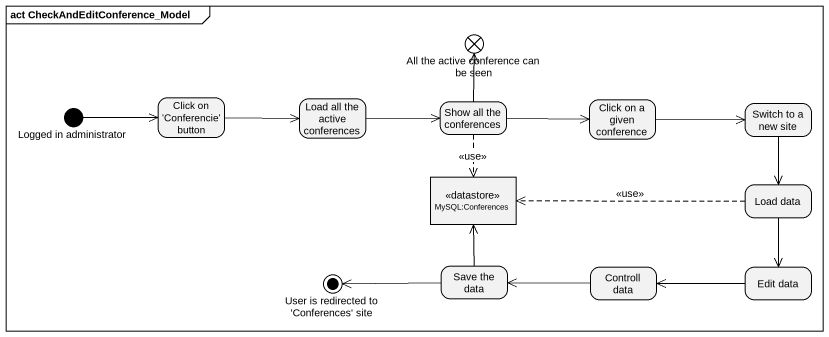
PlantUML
@startuml
mainframe act CheckAndEditConference_Model
hide empty description
state "All the active conference can be seen" as All_the_active_conference <<end>>
state "Logged in administrator" as Logged_in_administrator <<start>>
state "Click on 'Conferencie' button" as Click_on_Conferencie_button
state "Load all the active conferences" as Load_all_the_active
state "Show all the conferences" as Show_all_the_conferences
state "Click on a given conference" as Click_on_a_given_conference
state "Switch to a new site" as Switch_to_a_new_site
state "MySQL:Conferences" as MySQL_Conferences <<datastore>>
state "Load data" as Load_data
state "User is redirected to 'Conferences' site" as User_is_redirected_to <<end>>
state "Save the data" as Save_the_data
state "Controll data" as Controll_data
state "Edit data" as Edit_data
Logged_in_administrator -right-> Click_on_Conferencie_button
Click_on_Conferencie_button -right-> Load_all_the_active
Load_all_the_active -right-> Show_all_the_conferences
Show_all_the_conferences -up-> All_the_active_conference
Show_all_the_conferences -right-> Click_on_a_given_conference
Show_all_the_conferences -[dashed]-> MySQL_Conferences : <<use>>
Click_on_a_given_conference -right-> Switch_to_a_new_site
Switch_to_a_new_site --> Load_data
Load_data -left[dashed]-> MySQL_Conferences : <<use>>
Load_data --> Edit_data
Save_the_data -up-> MySQL_Conferences
Save_the_data -left-> User_is_redirected_to
Controll_data -left-> Save_the_data
Edit_data -left-> Controll_data
@enduml
